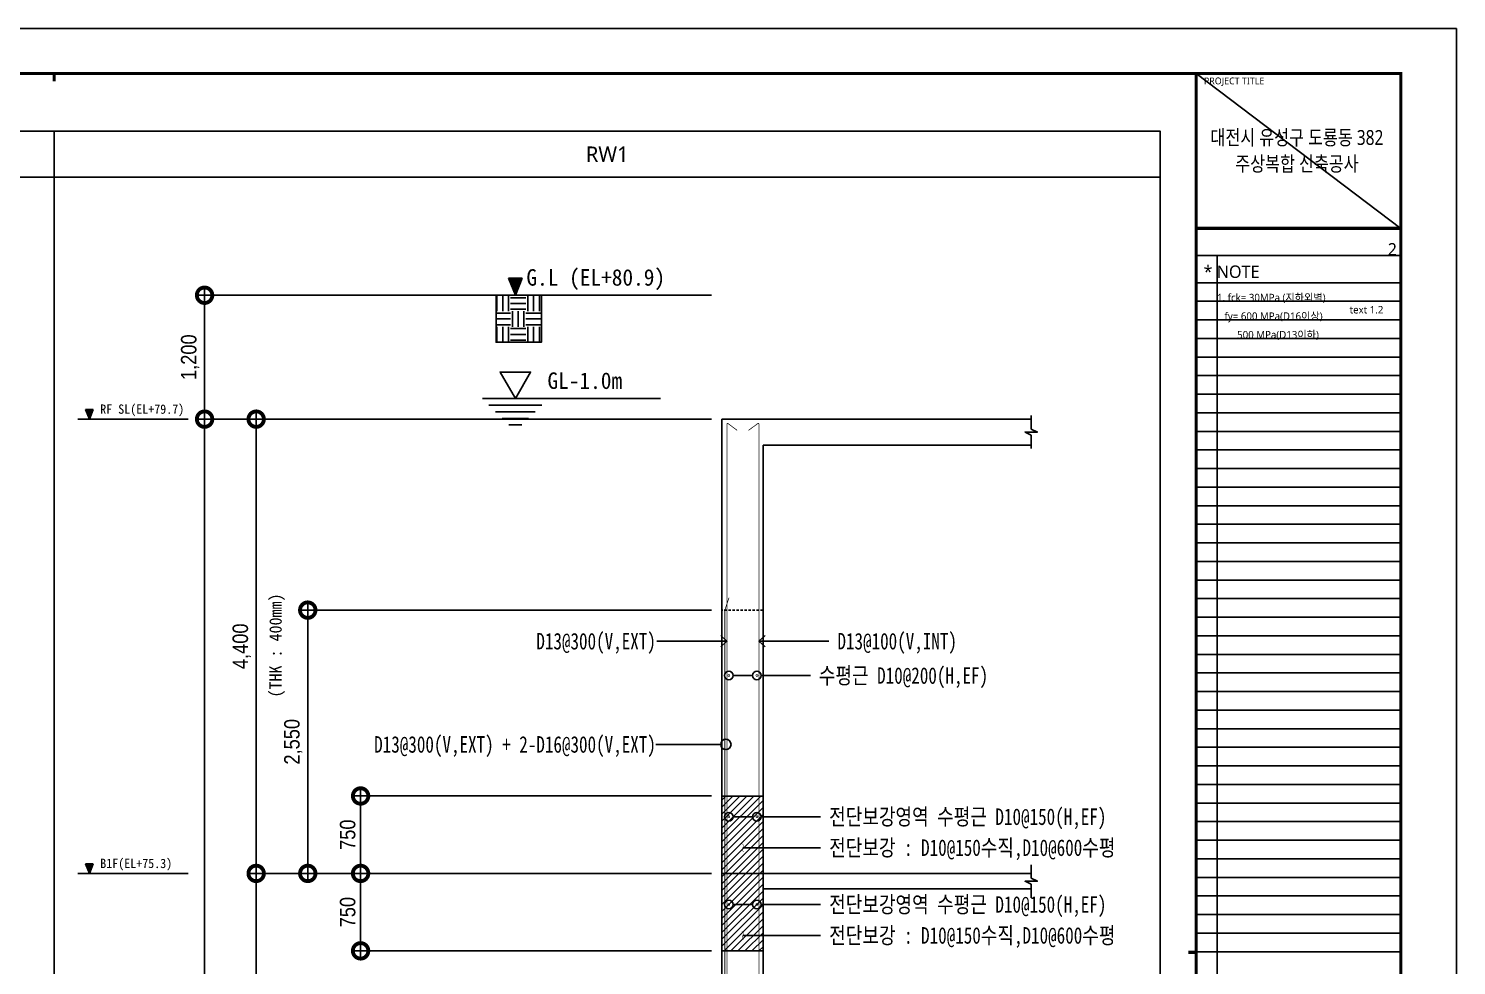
# Model space of a CAD drawing. Header units: millimetres. Extents: x 0 to 252030, y -124740 to 196020.
# Drawn here: x 86991 to 100830, y -62534 to -53460 of the extents above; entities that cross this region are included whole.
import ezdxf
from ezdxf.enums import TextEntityAlignment as Align

# ---------------------------------------------------------------- set-up
doc = ezdxf.new("R2010")
doc.units = ezdxf.units.MM
doc.header["$LTSCALE"] = 30
doc.linetypes.add('H', pattern=[1.3, 0.8, -0.5])
doc.layers.get('DEFPOINTS').update_dxf_attribs({"color": 142})
for name, color, linetype in [('0-SEC1', 3, 'Continuous'), ('0-TEXT', 3, 'Continuous'), ('0-주철근', 2, 'Continuous'), ('0-지시선', 7, 'Continuous'), ('0-해치', 251, 'Continuous'), ('S-CON', 2, 'Continuous'), ('S-SYM', 5, 'Continuous'), ('S-철근', 3, 'Continuous'), ('TABLE-1', 3, 'Continuous'), ('TEX', 3, 'Continuous'), ('X-PLAN-B1F$0$A-DIM', 7, 'Continuous'), ('XR-FORM_(도룡동)$0$AA-SHEET', 9, 'Continuous'), ('XR-FORM_(도룡동)$0$Sheet', 7, 'Continuous'), ('XR-FORM_(도룡동)$0$Sheet-text', 3, 'Continuous')]:
    doc.layers.add(name, color=color, linetype=linetype)
doc.styles.add('X-PLAN-B1F$0$Gdim', font='Dotum.ttf', dxfattribs={"width": 0.9})
doc.styles.add('XR-FORM_(도룡동)$3$맑은고딕', font='malgun.ttf')
doc.styles.add('돋음체', font='DotumChe.ttf')
doc.styles.add('맑은 고딕', font='malgun.ttf')
doc.dimstyles.new('X-PLAN-B1F$0$Gdim200', dxfattribs={"dimscale": 200, "dimtxt": 3, "dimasz": 6, "dimexe": 1.5, "dimexo": 2, "dimgap": 1, "dimtad": 1, "dimdec": 0, "dimzin": 0, "dimdsep": 46, "dimlunit": 6, "dimtxsty": 'X-PLAN-B1F$0$Gdim', "dimblk": 'X-PLAN-B1F$0$_DotSmall', "dimcen": 1.5, "dimdle": 1.5, "dimclrd": 1, "dimclre": 1, "dimclrt": 256, "dimazin": 0, "dimtfac": 1, "dimtdec": 0, "dimtix": 1, "dimtmove": 2, "dimatfit": 3, "dimldrblk": 'X-PLAN-B1F$0$_DotSmall', "dimfxl": 1.5, "dimtolj": 1, "dimtzin": 0, "dimlwd": -1, "dimlwe": -1, "dimarcsym": 0})

# ---------------------------------------------------------------- blocks, each defined once
blk = doc.blocks.new('XR-FORM_(도룡동)$0$S')
at = {"layer": 'DEFPOINTS'}
for p, q in [((75750, 52950), (82250, 52950)), ((75640, 52073), (82226, 52073)), ((76315, 52073), (76315, 20700)), ((82250, 51196), (75640, 51196)), ((82250, 50596), (75640, 50596)), ((82250, 49996), (75640, 49996)), ((82250, 49396), (75640, 49396)), ((82250, 48796), (75640, 48796)), ((82250, 48196), (75640, 48196)), ((82250, 47596), (75640, 47596)), ((82250, 46996), (75640, 46996)), ((82250, 46396), (75640, 46396)), ((82250, 45796), (75640, 45796)), ((82250, 45196), (75640, 45196)), ((82250, 44596), (75640, 44596)), ((82250, 43996), (75640, 43996)), ((82250, 43396), (75640, 43396)), ((82250, 42796), (75640, 42796)), ((82250, 42196), (75640, 42196)), ((82250, 41596), (75640, 41596)), ((82250, 40996), (75640, 40996)), ((82250, 40396), (75640, 40396)), ((82250, 39796), (75640, 39796)), ((82250, 39196), (75640, 39196)), ((82250, 38596), (75640, 38596)), ((82250, 37996), (75640, 37996)), ((82250, 37396), (75640, 37396)), ((82250, 36796), (75640, 36796)), ((82250, 36196), (75640, 36196)), ((82250, 35596), (75640, 35596)), ((82250, 34996), (75640, 34996)), ((82250, 34396), (75640, 34396)), ((82250, 33796), (75640, 33796)), ((82250, 33196), (75640, 33196)), ((82250, 32596), (75640, 32596)), ((82250, 31996), (75640, 31996)), ((82250, 31396), (75640, 31396)), ((82250, 30796), (75640, 30796)), ((82250, 30196), (75640, 30196)), ((82250, 29596), (75640, 29596))]:
    blk.add_line(p, q, dxfattribs=at)
at = {"layer": 'XR-FORM_(도룡동)$0$AA-SHEET', "const_width": 99.9}
blk.add_lwpolyline([(75750, 52950), (82250, 52950)], dxfattribs=at)
at = {"layer": 'XR-FORM_(도룡동)$0$Sheet', "const_width": 100}
blk.add_lwpolyline([(1850, 57950), (82250, 57950), (82250, 1200), (1850, 1200)], close=True, dxfattribs=at)
at = {"layer": 'XR-FORM_(도룡동)$0$Sheet', "linetype": 'Continuous', "const_width": 100}
for points in [[(38745, 57950), (38745, 57700)], [(75640, 29575), (75390, 29575)]]:
    blk.add_lwpolyline(points, dxfattribs=at)
at = {"layer": 'XR-FORM_(도룡동)$0$Sheet', "const_width": 100}
for points in [[(75640, 57950), (75640, 1200)], [(75640, 52950), (82250, 52950)]]:
    blk.add_lwpolyline(points, dxfattribs=at)
at = {"layer": 'DEFPOINTS', "style": 'XR-FORM_(도룡동)$3$맑은고딕'}
blk.add_text('2', height=400, dxfattribs=at).set_placement((82126, 52273), align=Align.MIDDLE_RIGHT)
blk.add_text('text 1.2', height=240, dxfattribs=at).set_placement((80599, 50202))
at = {"layer": 'XR-FORM_(도룡동)$0$Sheet', "style": 'XR-FORM_(도룡동)$3$맑은고딕'}
blk.add_text('PROJECT TITLE', height=220, dxfattribs=at).set_placement((75890, 57600))
at = {"layer": 'XR-FORM_(도룡동)$0$Sheet-text', "style": 'XR-FORM_(도룡동)$3$맑은고딕'}
blk.add_text('* NOTE', height=400, dxfattribs=at).set_placement((75881, 51550), align=Align.MIDDLE_LEFT)
blk = doc.blocks.new('XR-FORM_(도룡동)', base_point=(101.33, -56114.51))
at = {"layer": 'DEFPOINTS'}
blk.add_line((377.95, 289.75), (411, 264.75), dxfattribs=at)
blk.add_lwpolyline([(0, 0), (420, 0), (420, 297), (0, 297)], close=True, dxfattribs=at)
at = {"xscale": 0.005, "yscale": 0.005, "zscale": 0.005}
blk.add_blockref('XR-FORM_(도룡동)$0$S', (-0.25, 0), dxfattribs=at)
at = {"layer": 'XR-FORM_(도룡동)$0$Sheet-text', "style": 'XR-FORM_(도룡동)$3$맑은고딕', "width": 0.8}
for s, p in [('대전시 유성구 도룡동 382', (394.23, 279.42)), ('주상복합 신축공사', (394.23, 275.17))]:
    blk.add_text(s, height=2.4, dxfattribs=at).set_placement(p, align=Align.MIDDLE_CENTER)
blk = doc.blocks.new('SOIL LEVEL')
at = {"layer": 'S-SYM'}
for p, q in [((1567, 1135), (-629, 1135)), ((20, 750), (20, 1125)), ((161, 750), (161, 1125)), ((301, 750), (301, 1125)), ((723, 1078), (348, 1078)), ((395, 1125), (395, 1135)), ((536, 1125), (536, 1135)), ((676, 1125), (676, 1135)), ((770, 750), (770, 1125)), ((911, 750), (911, 1125)), ((1051, 750), (1051, 1125)), ((348, 703), (0, 703)), ((723, 938), (348, 938)), ((723, 797), (348, 797)), ((395, 375), (395, 750)), ((536, 375), (536, 750)), ((676, 375), (676, 750)), ((1098, 703), (723, 703)), ((348, 563), (0, 563)), ((348, 422), (0, 422)), ((20, 0), (20, 375)), ((161, 0), (161, 375)), ((301, 0), (301, 375)), ((1098, 563), (723, 563)), ((1098, 422), (723, 422)), ((770, 0), (770, 375)), ((911, 0), (911, 375)), ((1051, 0), (1051, 375)), ((723, 328), (348, 328)), ((723, 188), (348, 188)), ((723, 47), (348, 47))]:
    blk.add_line(p, q, dxfattribs=at)
blk.add_lwpolyline([(1098, 1135), (0, 1135), (0, 0), (1098, 0)], close=True, dxfattribs=at)
blk = doc.blocks.new('WATER LEVEL')
at = {"layer": 'S-SYM'}
for p, q in [((-800, 0), (800, 0)), ((-640, -160), (640, -160)), ((-480, -320), (480, -320)), ((-320, -480), (320, -480)), ((-160, -640), (160, -640))]:
    blk.add_line(p, q, dxfattribs=at)
blk.add_lwpolyline([(0, 0), (-370, 640), (370, 640), (0, 0)], dxfattribs=at)
blk = doc.blocks.new('X-PLAN-B1F$0$_DotSmall')
at = {"color": 0, "linetype": 'ByBlock', "const_width": 0.5}
blk.add_lwpolyline([(-0.0625, 0, 1), (0.0625, 0, 1)], format="xyb", close=True, dxfattribs=at)
blk = doc.blocks.new('*D1386')
at = {"layer": 'DEFPOINTS', "color": 0, "transparency": 16777216}
for p in [(89197, -61643), (93709, -61643), (93709, -65093)]:
    blk.add_point(p, dxfattribs=at)
at = {"layer": 'X-PLAN-B1F$0$A-DIM', "color": 1, "transparency": 16777216}
for p, q in [((89197, -65168), (89197, -61568)), ((93609, -61643), (89122, -61643)), ((93609, -65093), (89122, -65093))]:
    blk.add_line(p, q, dxfattribs=at)
at = {"layer": 'X-PLAN-B1F$0$A-DIM', "color": 1, "transparency": 16777216, "xscale": 300, "yscale": 300, "zscale": 300}
for p, rotation in [((89197, -61643), 90), ((89197, -65093), 270)]:
    blk.add_blockref('X-PLAN-B1F$0$_DotSmall', p, dxfattribs=dict(at, rotation=rotation))
at = {"layer": 'X-PLAN-B1F$0$A-DIM', "transparency": 16777216, "insert": (89057, -63368), "char_height": 150, "attachment_point": 5, "rotation": 90, "style": 'X-PLAN-B1F$0$Gdim'}
blk.add_mtext('\\A1;3,450', dxfattribs=at)
blk = doc.blocks.new('*D1387')
at = {"layer": 'DEFPOINTS', "color": 0, "transparency": 16777216}
for p in [(89197, -57243), (93709, -57243), (93709, -61643)]:
    blk.add_point(p, dxfattribs=at)
at = {"layer": 'X-PLAN-B1F$0$A-DIM', "color": 1, "transparency": 16777216}
for p, q in [((93609, -57243), (89122, -57243)), ((89197, -61718), (89197, -57168)), ((93609, -61643), (89122, -61643))]:
    blk.add_line(p, q, dxfattribs=at)
at = {"layer": 'X-PLAN-B1F$0$A-DIM', "color": 1, "transparency": 16777216, "xscale": 300, "yscale": 300, "zscale": 300}
for p, rotation in [((89197, -57243), 90), ((89197, -61643), 270)]:
    blk.add_blockref('X-PLAN-B1F$0$_DotSmall', p, dxfattribs=dict(at, rotation=rotation))
at = {"layer": 'X-PLAN-B1F$0$A-DIM', "transparency": 16777216, "insert": (89057, -59443), "char_height": 150, "attachment_point": 5, "rotation": 90, "style": 'X-PLAN-B1F$0$Gdim'}
blk.add_mtext('\\A1;4,400', dxfattribs=at)
blk = doc.blocks.new('*D1391')
at = {"layer": 'DEFPOINTS', "color": 0, "transparency": 16777216}
for p in [(88697, -57243), (93709, -57243), (93709, -68593)]:
    blk.add_point(p, dxfattribs=at)
at = {"layer": 'X-PLAN-B1F$0$A-DIM', "color": 1, "transparency": 16777216}
for p, q in [((93609, -57243), (88622, -57243)), ((88697, -68668), (88697, -57168)), ((93609, -68593), (88622, -68593))]:
    blk.add_line(p, q, dxfattribs=at)
at = {"layer": 'X-PLAN-B1F$0$A-DIM', "color": 1, "transparency": 16777216, "xscale": 300, "yscale": 300, "zscale": 300}
for p, rotation in [((88697, -57243), 90), ((88697, -68593), 270)]:
    blk.add_blockref('X-PLAN-B1F$0$_DotSmall', p, dxfattribs=dict(at, rotation=rotation))
at = {"layer": 'X-PLAN-B1F$0$A-DIM', "transparency": 16777216, "insert": (88557, -62918), "char_height": 150, "attachment_point": 5, "rotation": 90, "style": 'X-PLAN-B1F$0$Gdim'}
blk.add_mtext('\\A1;11,350', dxfattribs=at)
blk = doc.blocks.new('*D1392')
at = {"layer": 'DEFPOINTS', "color": 0, "transparency": 16777216}
for p in [(89697, -59093), (93709, -59093), (93709, -61643)]:
    blk.add_point(p, dxfattribs=at)
at = {"layer": 'X-PLAN-B1F$0$A-DIM', "color": 1, "transparency": 16777216}
for p, q in [((89697, -61718), (89697, -59018)), ((93609, -59093), (89622, -59093)), ((93609, -61643), (89622, -61643))]:
    blk.add_line(p, q, dxfattribs=at)
at = {"layer": 'X-PLAN-B1F$0$A-DIM', "color": 1, "transparency": 16777216, "xscale": 300, "yscale": 300, "zscale": 300}
for p, rotation in [((89697, -59093), 90), ((89697, -61643), 270)]:
    blk.add_blockref('X-PLAN-B1F$0$_DotSmall', p, dxfattribs=dict(at, rotation=rotation))
at = {"layer": 'X-PLAN-B1F$0$A-DIM', "transparency": 16777216, "insert": (89557, -60368), "char_height": 150, "attachment_point": 5, "rotation": 90, "style": 'X-PLAN-B1F$0$Gdim'}
blk.add_mtext('\\A1;2,550', dxfattribs=at)
blk = doc.blocks.new('*D1394')
at = {"layer": 'DEFPOINTS', "color": 0, "transparency": 16777216}
for p in [(90209, -60893), (93709, -60893), (93709, -61643)]:
    blk.add_point(p, dxfattribs=at)
at = {"layer": 'X-PLAN-B1F$0$A-DIM', "color": 1, "transparency": 16777216}
for p, q in [((90209, -61718), (90209, -60818)), ((93609, -60893), (90134, -60893)), ((93609, -61643), (90134, -61643))]:
    blk.add_line(p, q, dxfattribs=at)
at = {"layer": 'X-PLAN-B1F$0$A-DIM', "color": 1, "transparency": 16777216, "xscale": 300, "yscale": 300, "zscale": 300}
for p, rotation in [((90209, -60893), 90), ((90209, -61643), 270)]:
    blk.add_blockref('X-PLAN-B1F$0$_DotSmall', p, dxfattribs=dict(at, rotation=rotation))
at = {"layer": 'X-PLAN-B1F$0$A-DIM', "transparency": 16777216, "insert": (90084, -61268), "char_height": 150, "attachment_point": 5, "rotation": 90, "style": 'X-PLAN-B1F$0$Gdim'}
blk.add_mtext('\\A1;750', dxfattribs=at)
blk = doc.blocks.new('*D1395')
at = {"layer": 'DEFPOINTS', "color": 0, "transparency": 16777216}
for p in [(93709, -61643), (90209, -62393), (93709, -62393)]:
    blk.add_point(p, dxfattribs=at)
at = {"layer": 'X-PLAN-B1F$0$A-DIM', "color": 1, "transparency": 16777216}
for p, q in [((90209, -61568), (90209, -62468)), ((93609, -61643), (90134, -61643)), ((93609, -62393), (90134, -62393))]:
    blk.add_line(p, q, dxfattribs=at)
at = {"layer": 'X-PLAN-B1F$0$A-DIM', "color": 1, "transparency": 16777216, "xscale": 300, "yscale": 300, "zscale": 300}
for p, rotation in [((90209, -61643), 90), ((90209, -62393), 270)]:
    blk.add_blockref('X-PLAN-B1F$0$_DotSmall', p, dxfattribs=dict(at, rotation=rotation))
at = {"layer": 'X-PLAN-B1F$0$A-DIM', "transparency": 16777216, "insert": (90084, -62018), "char_height": 150, "attachment_point": 5, "rotation": 90, "style": 'X-PLAN-B1F$0$Gdim'}
blk.add_mtext('\\A1;750', dxfattribs=at)
blk = doc.blocks.new('*D1399')
at = {"layer": 'DEFPOINTS', "color": 0, "transparency": 16777216}
for p in [(88697, -56043), (93709, -56043), (93709, -57243)]:
    blk.add_point(p, dxfattribs=at)
at = {"layer": 'X-PLAN-B1F$0$A-DIM', "color": 1, "transparency": 16777216}
for p, q in [((93609, -56043), (88622, -56043)), ((88697, -57318), (88697, -55968)), ((93609, -57243), (88622, -57243))]:
    blk.add_line(p, q, dxfattribs=at)
at = {"layer": 'X-PLAN-B1F$0$A-DIM', "color": 1, "transparency": 16777216, "xscale": 300, "yscale": 300, "zscale": 300}
for p, rotation in [((88697, -56043), 90), ((88697, -57243), 270)]:
    blk.add_blockref('X-PLAN-B1F$0$_DotSmall', p, dxfattribs=dict(at, rotation=rotation))
at = {"layer": 'X-PLAN-B1F$0$A-DIM', "transparency": 16777216, "insert": (88557, -56643), "char_height": 150, "attachment_point": 5, "rotation": 90, "style": 'X-PLAN-B1F$0$Gdim'}
blk.add_mtext('\\A1;1,200', dxfattribs=at)

msp = doc.modelspace()

# ---------------------------------------------------------------- hatches: boundary and pattern name
at = {"layer": '0-지시선'}
for points in [[(91709.26384, -56043.49769), (91643.58564, -55877.03892), (91774.94203, -55877.03892)], [(87581.19424, -57243.49769), (87544.25025, -57149.86464), (87618.13822, -57149.86464)], [(87581.19424, -61643.49769), (87544.25025, -61549.86464), (87618.13822, -61549.86464)]]:
    msp.add_hatch(color=256, dxfattribs=at).paths.add_polyline_path(points)
at = {"layer": '0-해치', "linetype": 'Continuous', "lineweight": -2}
h = msp.add_hatch(dxfattribs=at)
h.set_pattern_fill('ANSI31', color=5, scale=15)
h.set_pattern_definition([(45, (-168948.635, 84964.77), (-33.6759605, 33.6759605), [])])
h.paths.add_polyline_path([(93709.26384, -65993.49769), (93709.26384, -65093.49769), (94109.26384, -65093.49769), (94209.26384, -65093.49769), (94209.26384, -65993.49769)])
h.paths.add_polyline_path([(93709.26384, -67793.49769), (93709.26384, -68593.49769), (94209.26384, -68593.49769), (94209.26384, -67793.49769)])
h.paths.add_polyline_path([(93709.26384, -60893.49769), (93709.26384, -61643.49769), (94109.26384, -61643.49769), (94109.26384, -60893.49769)])
h.paths.add_polyline_path([(93709.26384, -61643.49769), (93709.26384, -62393.49769), (94109.26384, -62393.49769), (94109.26384, -61643.49769)])
h.paths.add_polyline_path([(93709.26384, -64493.49769), (93709.26384, -65093.49769), (94109.26384, -65093.49769), (94109.26384, -64493.49769)])

# ---------------------------------------------------------------- linework, layer by layer
at = {"layer": '0-주철근', "const_width": 7}
for points in [[(93759.26384, -69304.50804), (93759.26384, -57289.49769, -0.6159634636), (93768.83498, -57284.67618), (93859.24607, -57351.64089)], [(94069.26384, -66543.49769), (94069.26384, -57289.49769, 0.6159634636), (94059.69269, -57284.67618), (93969.2816, -57351.64089)]]:
    msp.add_lwpolyline(points, format="xyb", dxfattribs=at)
msp.add_lwpolyline([(93779.29268, -58971.99598), (93739.26384, -59093.4977), (93739.26384, -66293.49769), (93779.29268, -66414.99941)], dxfattribs=at)
for points in [[(93769.15499, -59725.78132, 1), (93787.15499, -59725.78132, 1)], [(94059.37268, -59725.78132, -1), (94041.37268, -59725.78132, -1)], [(93769.15499, -61093.978, -1), (93787.15499, -61093.978, -1)], [(94059.37268, -61093.978, 1), (94041.37268, -61093.978, 1)], [(93769.15499, -61943.978, -1), (93787.15499, -61943.978, -1)], [(94059.37268, -61943.978, 1), (94041.37268, -61943.978, 1)]]:
    msp.add_lwpolyline(points, format="xyb", close=True, dxfattribs=at)
at = {"layer": '0-지시선'}
for p, q in [((91774.94203, -55877.03892), (91643.58564, -55877.03892)), ((91709.26384, -56043.49769), (91643.58564, -55877.03892)), ((91709.26384, -56043.49769), (91774.94203, -55877.03892)), ((87618.13822, -57149.86464), (87544.25025, -57149.86464)), ((87581.19424, -57243.49769), (87544.25025, -57149.86464)), ((87581.19424, -57243.49769), (87618.13822, -57149.86464)), ((87468.69424, -57243.49769), (88537.44424, -57243.49769)), ((93080.5552, -59393.49769), (93759.26384, -59393.49769)), ((94747.97247, -59393.49769), (94069.26384, -59393.49769)), ((93819.9298, -59725.78132), (94008.59787, -59725.78132)), ((94567.97247, -59726.26163), (94092.14473, -59726.26163)), ((93070.5552, -60393.49769), (93699.26384, -60393.49769)), ((93819.9298, -61093.978), (94008.59787, -61093.978)), ((94667.97247, -61093.49769), (94092.14473, -61093.49769)), ((93914.26384, -61393.978), (94667.97247, -61393.978)), ((87618.13822, -61549.86464), (87544.25025, -61549.86464)), ((87581.19424, -61643.49769), (87544.25025, -61549.86464)), ((87581.19424, -61643.49769), (87618.13822, -61549.86464)), ((87468.69424, -61643.49769), (88537.44424, -61643.49769)), ((93819.9298, -61943.978), (94008.59787, -61943.978)), ((94667.97247, -61943.49769), (94092.14473, -61943.49769)), ((93914.26384, -62243.978), (94667.97247, -62243.978))]:
    msp.add_line(p, q, dxfattribs=at)
for points in [[(93699.25491, -59446.86884), (93759.26384, -59393.49769), (93699.25491, -59340.12655)], [(94129.27276, -59340.12655), (94069.26384, -59393.49769), (94129.27276, -59446.86884)]]:
    msp.add_lwpolyline(points, dxfattribs=at)
at = {"layer": '0-지시선', "const_width": 4}
for points in [[(93903.45172, -61353.62663), (93916.9719, -61364.36375), (93921.22024, -61374.54435), (93919.28734, -61384.35393), (93914.26384, -61393.978), (93909.24033, -61403.60207), (93907.30744, -61413.41165), (93911.55577, -61423.59225), (93925.07595, -61434.32937)], [(93903.45172, -62203.62663), (93916.9719, -62214.36375), (93921.22024, -62224.54435), (93919.28734, -62234.35393), (93914.26384, -62243.978), (93909.24033, -62253.60207), (93907.30744, -62263.41165), (93911.55577, -62273.59225), (93925.07595, -62284.32937)]]:
    msp.add_lwpolyline(points, dxfattribs=at)
at = {"layer": '0-지시선'}
for centre, radius in [((93778.15499, -59725.78132), 41.77481), ((94050.37268, -59725.78132), 41.77481), ((93749.26384, -60393.49769), 50), ((93778.15499, -61093.978), 41.77481), ((94050.37268, -61093.978), 41.77481), ((93778.15499, -61943.978), 41.77481), ((94050.37268, -61943.978), 41.77481)]:
    msp.add_circle(centre, radius, dxfattribs=at)
at = {"layer": '0-해치', "color": 5, "linetype": 'Continuous', "lineweight": -2}
for points in [[(93709.26384, -61643.49769), (94109.26384, -61643.49769), (94109.26384, -60893.49769), (93709.26384, -60893.49769)], [(93709.26384, -62393.49769), (94109.26384, -62393.49769), (94109.26384, -61643.49769), (93709.26384, -61643.49769)]]:
    msp.add_lwpolyline(points, close=True, dxfattribs=at)
at = {"layer": 'S-CON', "color": 4, "linetype": 'Continuous', "lineweight": -2}
for p, q in [((93709.26384, -57243.49769), (96709.26384, -57243.49769)), ((93709.26384, -69393.49769), (93709.26384, -57243.49769)), ((94109.26384, -61643.49769), (94109.26384, -57493.49769)), ((94109.26384, -57493.49769), (96709.26384, -57493.49769)), ((94109.26384, -61643.49769), (96709.26384, -61643.49769)), ((94109.26384, -61793.49769), (96709.26384, -61793.49769)), ((94109.26384, -64993.49769), (94109.26384, -61793.49769))]:
    msp.add_line(p, q, dxfattribs=at)
at = {"layer": 'S-CON', "color": 4, "linetype": 'H', "lineweight": -2}
msp.add_line((94109.26384, -59093.4977), (93709.26384, -59093.4977), dxfattribs=at)
at = {"layer": 'S-CON', "color": 4, "linetype": 'Continuous', "lineweight": -2}
for points in [[(96709.26384, -57208.49769), (96709.26384, -57338.49769), (96769.26384, -57368.49769), (96649.26384, -57368.49769), (96709.26384, -57398.49769), (96709.26384, -57528.49769)], [(96709.26384, -61558.49769), (96709.26384, -61688.49769), (96769.26384, -61718.49769), (96649.26384, -61718.49769), (96709.26384, -61748.49769), (96709.26384, -61878.49769)]]:
    msp.add_lwpolyline(points, dxfattribs=at)
at = {"layer": 'S-SYM'}
msp.add_line((92029.26384, -57043.49769), (93114.52114, -57043.49769), dxfattribs=at)
at = {"layer": 'S-철근'}
msp.add_line((87238.50014, -54454.4916), (87238.50014, -70660.50857), dxfattribs=at)
at = {"layer": 'TABLE-1'}
msp.add_line((76517.25014, -54899.54141), (97959.75014, -54899.54141), dxfattribs=at)
msp.add_lwpolyline([(76517.25014, -70660.50857), (97959.75014, -70660.50857), (97959.75014, -54454.4916), (76517.25014, -54454.4916)], close=True, dxfattribs=at)

# ---------------------------------------------------------------- block references
at = {"layer": '0-SEC1', "xscale": 60, "yscale": 60, "zscale": 60}
msp.add_blockref('XR-FORM_(도룡동)', (81710.02429, -3438150.57868), dxfattribs=at)
at = {"layer": 'S-SYM', "xscale": 0.4, "yscale": 0.4, "zscale": 0.4}
for name, p in [('SOIL LEVEL', (91521.81044, -56497.60501)), ('WATER LEVEL', (91709.26384, -57043.49769))]:
    msp.add_blockref(name, p, dxfattribs=at)

# ---------------------------------------------------------------- texts
at = {"layer": '0-TEXT', "color": 2, "style": '돋음체'}
msp.add_text('G.L (EL+80.9)', height=160, dxfattribs=at).set_placement((91816.19692, -55950.11551))
at = {"layer": '0-TEXT', "style": '돋음체'}
for s, height, p in [('GL-1.0m', 160, (92020.19663, -56950.11551)), ('RF SL(EL+79.7)', 90, (87685.41017, -57190.97021)), ('B1F(EL+75.3)', 90, (87685.41017, -61590.97021))]:
    msp.add_text(s, height=height, dxfattribs=at).set_placement(p)
at = {"layer": '0-TEXT', "linetype": 'Continuous', "style": '돋음체'}
msp.add_text('(THK : 400mm)', height=120, rotation=90, dxfattribs=at).set_placement((89444.53477, -59939.3793))
at = {"layer": '0-TEXT', "color": 4, "style": '돋음체', "width": 0.8}
msp.add_text('D13@300(V,EXT)', height=160, dxfattribs=at).set_placement((93070.5552, -59393.49769), align=Align.MIDDLE_RIGHT)
for s, p in [(' D13@100(V,INT)', (94747.97247, -59393.49769)), (' 수평근 D10@200(H,EF)', (94567.97247, -59726.26163)), (' 전단보강영역 수평근 D10@150(H,EF)', (94667.97247, -61093.49769)), (' 전단보강 : D10@150수직,D10@600수평', (94667.97247, -61393.49769)), (' 전단보강영역 수평근 D10@150(H,EF)', (94667.97247, -61943.49769)), (' 전단보강 : D10@150수직,D10@600수평', (94667.97247, -62243.49769))]:
    msp.add_text(s, height=160, dxfattribs=at).set_placement(p, align=Align.MIDDLE_LEFT)
at = {"layer": '0-TEXT', "color": 0, "style": '돋음체', "width": 0.8}
msp.add_text('D13@300(V,EXT) + 2-D16@300(V,EXT)', height=160, dxfattribs=at).set_placement((93070.5552, -60393.49769), align=Align.MIDDLE_RIGHT)
at = {"layer": 'TEX', "style": '맑은 고딕'}
msp.add_text('RW1', height=150, dxfattribs=at).set_placement((92599.12514, -54677.0165), align=Align.MIDDLE_CENTER)
for s, p in [('1. fck= 30MPa (지하외벽)', (98509.3931, -56065.08095)), ('   fy= 600 MPa(D16이상) ', (98509.3931, -56245.08095)), ('        500 MPa(D13이하)', (98509.3931, -56425.08095))]:
    msp.add_text(s, height=72, dxfattribs=at).set_placement(p, align=Align.MIDDLE_LEFT)

# ---------------------------------------------------------------- dimensions: what is measured, and where the dimension line sits
at = {"layer": 'X-PLAN-B1F$0$A-DIM'}
for base, p1, p2, angle, picture, middle in [((88696.76384, -56043.49769), (93709.26384, -57243.49769), (93709.26384, -56043.49769), 90, '*D1399', (88557.2116, -56643.49769)), ((88696.76384, -57243.49769), (93709.26384, -68593.49769), (93709.26384, -57243.49769), 90, '*D1391', (88557.2116, -62918.49769)), ((89196.76384, -57243.49769), (93709.26384, -61643.49769), (93709.26384, -57243.49769), 90, '*D1387', (89057.2116, -59443.49769)), ((89696.76384, -59093.4977), (93709.26384, -61643.49769), (93709.26384, -59093.4977), 90, '*D1392', (89557.2116, -60368.4977)), ((90209.26384, -60893.49769), (93709.26384, -61643.49769), (93709.26384, -60893.49769), 90, '*D1394', (90084.16207, -61268.49769)), ((89196.76384, -61643.49769), (93709.26384, -65093.49769), (93709.26384, -61643.49769), 90, '*D1386', (89057.2116, -63368.49769)), ((90209.26384, -62393.49769), (93709.26384, -61643.49769), (93709.26384, -62393.49769), 270, '*D1395', (90084.16207, -62018.49769))]:
    dim = msp.add_linear_dim(base=base, p1=p1, p2=p2, angle=angle, dimstyle='X-PLAN-B1F$0$Gdim200', override={"dimscale": 50, "dimblk": 'X-PLAN-B1F$0$_DotSmall'}, dxfattribs=at)
    dim.commit()
    dim.dimension.update_dxf_attribs({"geometry": picture, "text_midpoint": middle})

doc.saveas('drawing.dxf')
